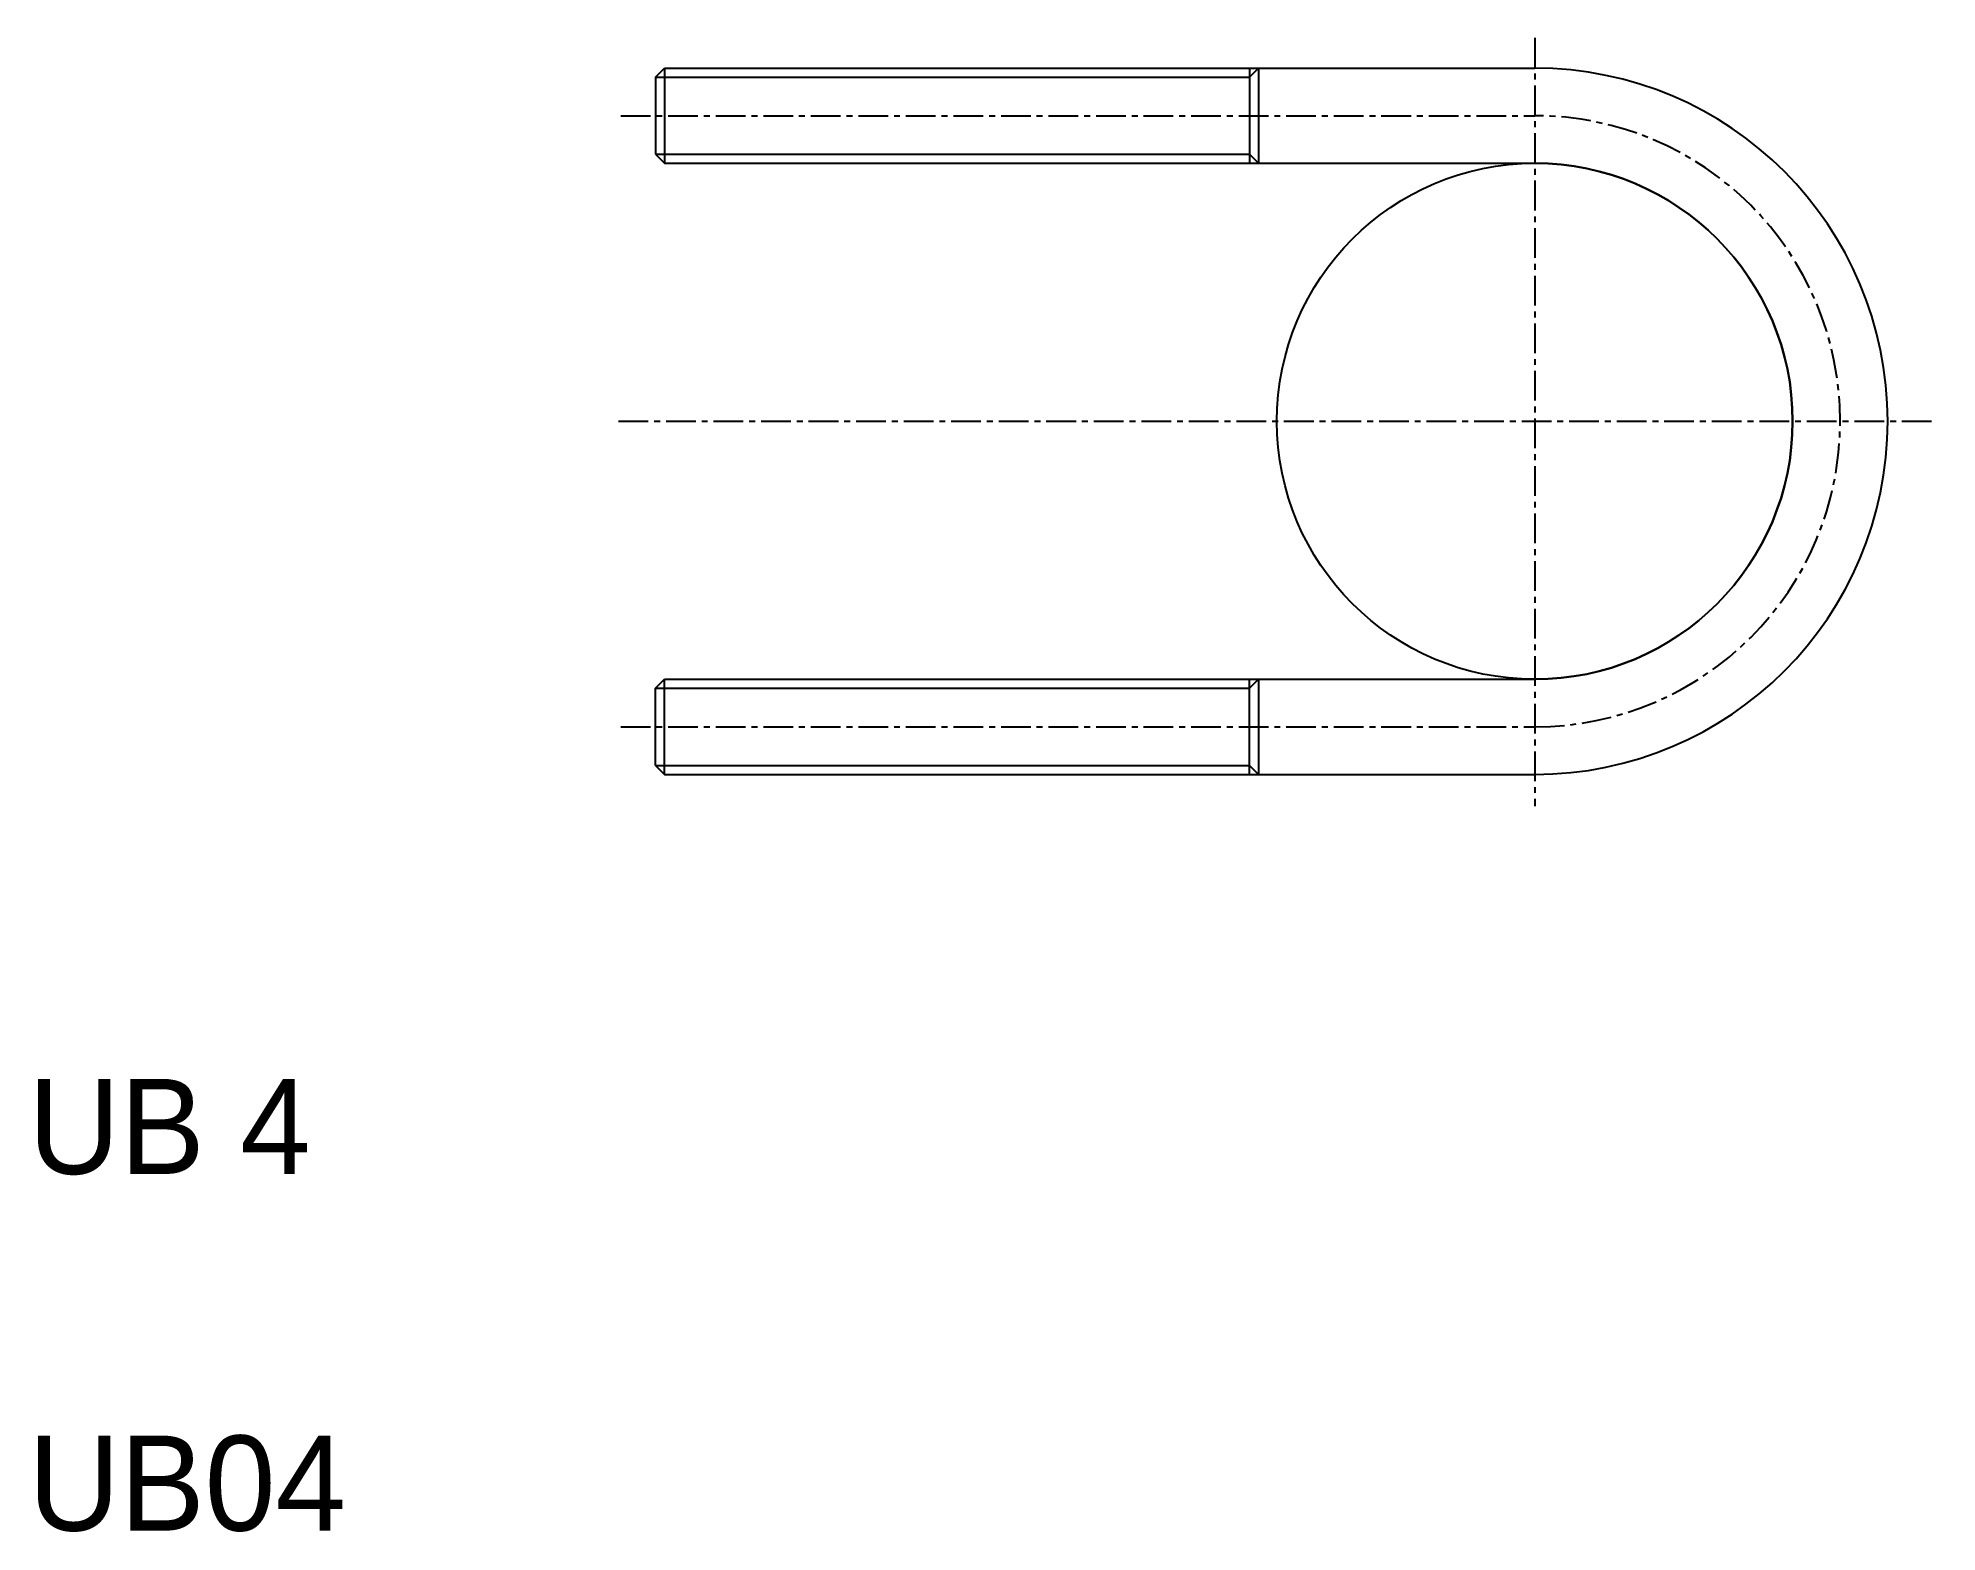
# Model space of a CAD drawing. Extents: x 10.4 to 90.3, y 9.9 to 72.8.
import ezdxf

# ---------------------------------------------------------------- set-up
doc = ezdxf.new("R2010")
doc.units = 0
doc.linetypes.add('CENTER', pattern=[2, 1.25, -0.25, 0.25, -0.25])
doc.layers.get('0').update_dxf_attribs({"linetype": 'CONTINUOUS'})
doc.layers.add('CENTER', color=1, linetype='CENTER')

msp = doc.modelspace()

# ---------------------------------------------------------------- linework, layer by layer
at = {"color": 7, "linetype": 'CONTINUOUS'}
for p, q in [((36.388, 71.124), (36.767, 71.503)), ((36.388, 71.124), (36.388, 67.882)), ((36.767, 71.503), (73.388, 71.503)), ((36.767, 71.503), (36.767, 67.503)), ((45.922, 71.503), (45.922, 71.503)), ((55.078, 71.503), (55.078, 71.503)), ((61.388, 71.503), (61.388, 67.503)), ((61.767, 71.503), (61.767, 67.503)), ((36.388, 67.882), (36.767, 67.503)), ((36.767, 67.503), (73.388, 67.503)), ((36.388, 45.424), (36.767, 45.803)), ((36.767, 45.803), (73.388, 45.803)), ((36.767, 41.803), (36.767, 45.803)), ((61.388, 41.803), (61.388, 45.803)), ((61.767, 45.803), (61.767, 41.803)), ((36.388, 42.182), (36.388, 45.424)), ((36.388, 42.182), (36.767, 41.803)), ((36.767, 41.803), (73.388, 41.803))]:
    msp.add_line(p, q, dxfattribs=at)
at = {"color": 3, "linetype": 'CONTINUOUS'}
for p, q in [((36.388, 71.124), (61.388, 71.124)), ((61.388, 71.124), (61.767, 71.503)), ((36.388, 67.882), (61.388, 67.882)), ((61.388, 67.882), (61.767, 67.503)), ((61.388, 45.424), (61.767, 45.803)), ((36.388, 45.424), (61.388, 45.424)), ((36.388, 42.182), (61.388, 42.182)), ((61.388, 42.182), (61.767, 41.803))]:
    msp.add_line(p, q, dxfattribs=at)
msp.add_circle((73.388, 56.653), 10.85, dxfattribs=at)
at = {"color": 7, "linetype": 'CONTINUOUS'}
for radius in [14.85, 10.85]:
    msp.add_arc((73.388, 56.653), radius, 270, 90, dxfattribs=at)
at = {"layer": 'CENTER', "color": 1, "linetype": 'CENTER'}
for p, q in [((73.388, 72.772), (73.388, 40.466)), ((34.931, 69.503), (73.388, 69.503)), ((34.837, 56.653), (90.312, 56.653)), ((34.931, 43.803), (73.388, 43.803))]:
    msp.add_line(p, q, dxfattribs=at)
msp.add_arc((73.388, 56.653), 12.85, 270, 90, dxfattribs=at)

# ---------------------------------------------------------------- texts
at = {"color": 7, "linetype": 'CONTINUOUS'}
for s, p in [('UB 4', (10, 25)), ('UB04', (10, 10))]:
    msp.add_text(s, height=4, dxfattribs=at).set_placement(p)

doc.saveas('drawing.dxf')
